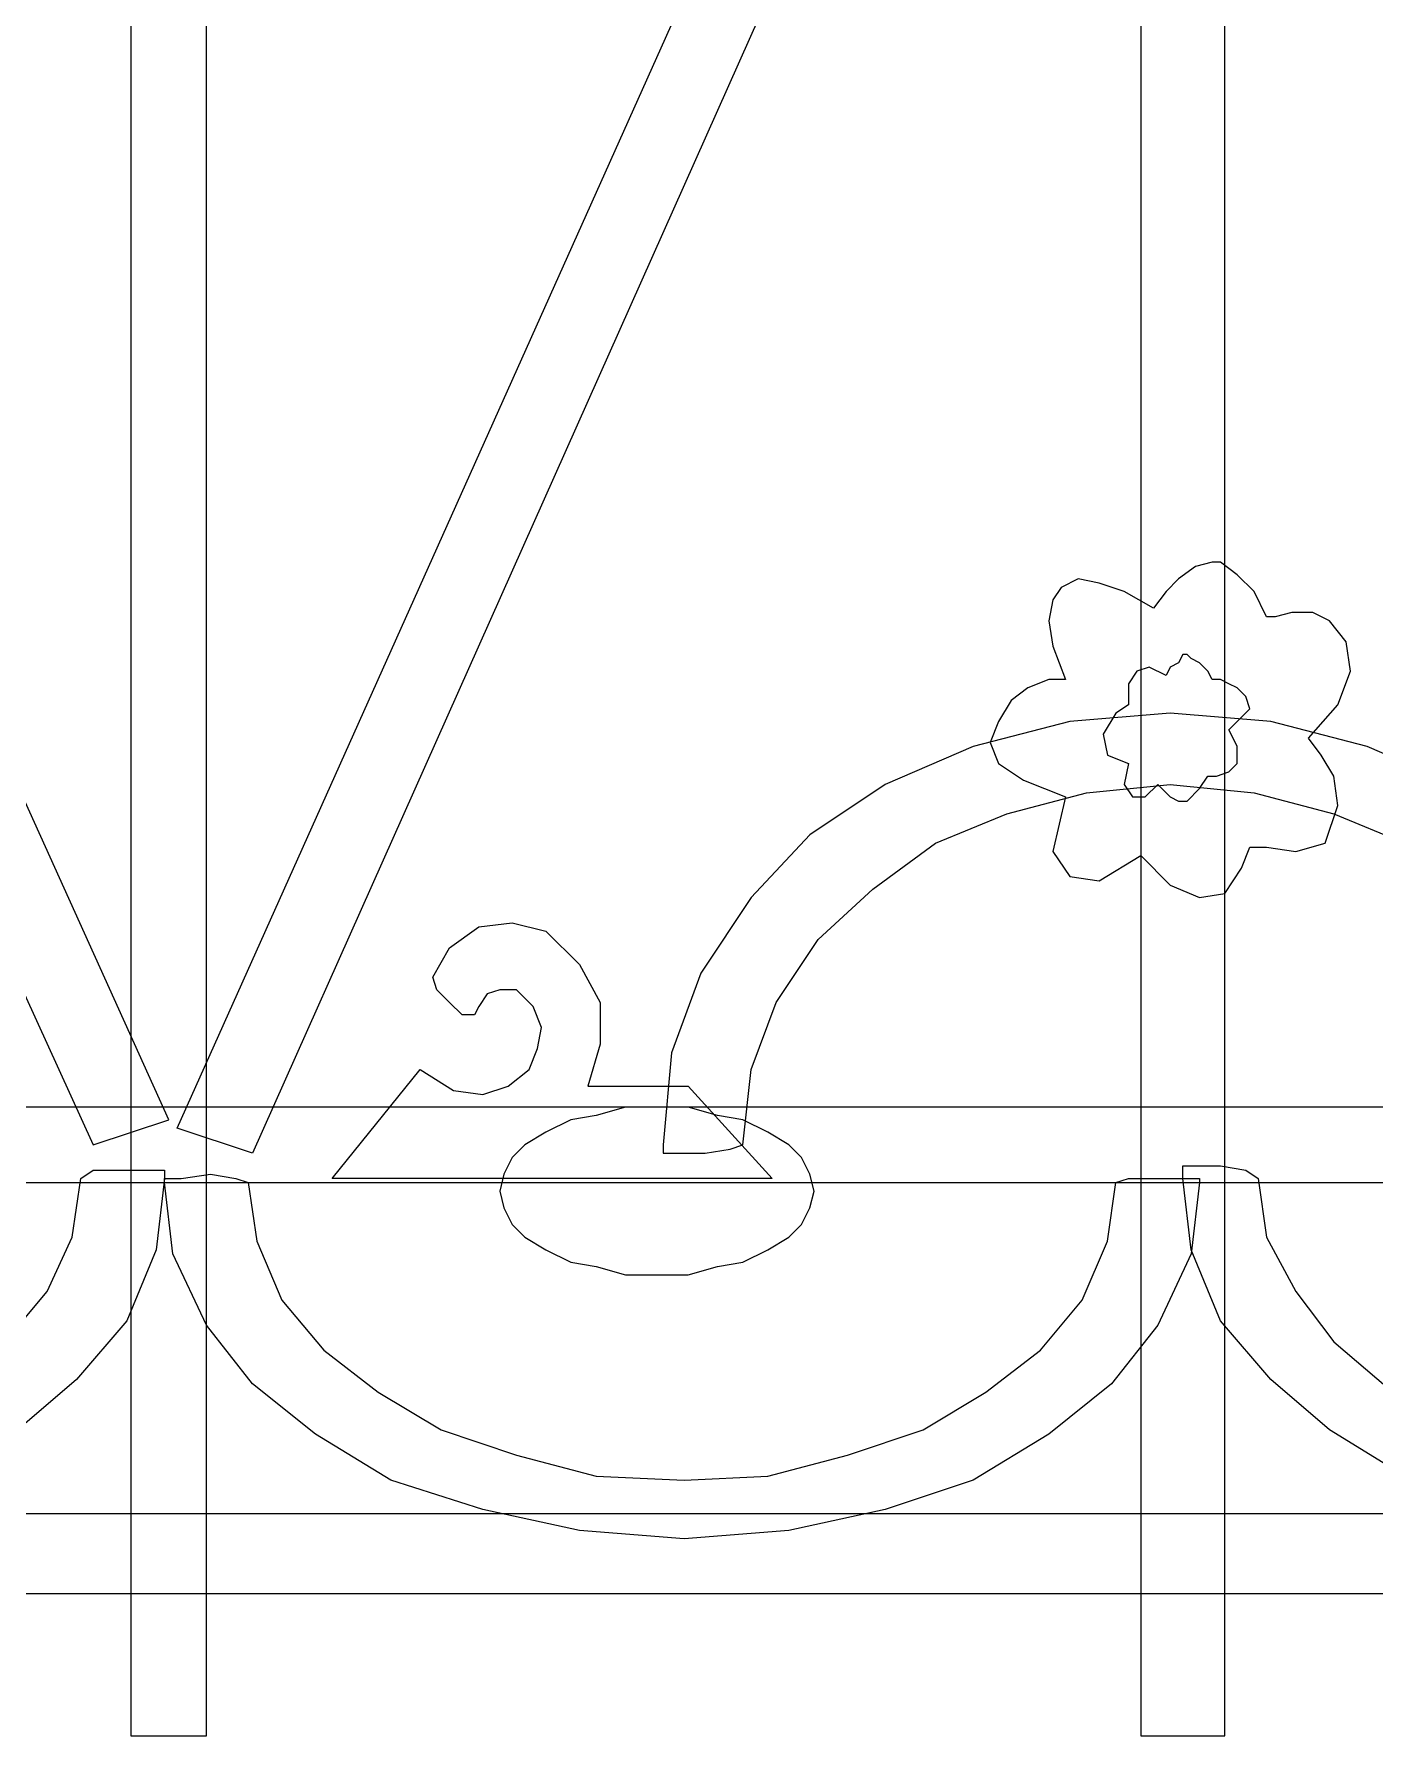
# Model space of a CAD drawing. Header units: centimetres. Extents: x -54 to 52, y -47 to 8.
# Drawn here: x 12.85 to 34.22, y -46.63 to -19.52 of the extents above; entities that cross this region are included whole.
import ezdxf

# ---------------------------------------------------------------- set-up
doc = ezdxf.new("R2010")
doc.units = ezdxf.units.CM
doc.header["$MEASUREMENT"] = 0
doc.layers.add('layer 1', color=7, linetype='Continuous')

msp = doc.modelspace()

# ---------------------------------------------------------------- linework, layer by layer
at = {"layer": 'layer 1', "color": 108}
for points, knots in [([(14.39042, 4.92464), (14.39042, 4.92464), (15.59252, 4.92464), (15.59252, 4.92464), (15.59252, 4.92464), (15.59252, 4.92464), (15.59252, -46.63195), (15.59252, -46.63195), (15.59252, -46.63195), (15.59252, -46.63195), (14.39042, -46.63195), (14.39042, -46.63195), (14.39042, -46.63195), (14.39042, -46.63195), (14.39042, 4.92464), (14.39042, 4.92464)], [0, 0, 0, 0, 0.25, 0.25, 0.25, 0.25, 0.5, 0.5, 0.5, 0.5, 0.75, 0.75, 0.75, 0.75, 1, 1, 1, 1]), ([(30.48516, 4.92464), (30.48516, 4.92464), (31.82082, 4.92464), (31.82082, 4.92464), (31.82082, 4.92464), (31.82082, 4.92464), (31.82082, -46.63195), (31.82082, -46.63195), (31.82082, -46.63195), (31.82082, -46.63195), (30.48516, -46.63195), (30.48516, -46.63195), (30.48516, -46.63195), (30.48516, -46.63195), (30.48516, 4.92464), (30.48516, 4.92464)], [0, 0, 0, 0, 0.25, 0.25, 0.25, 0.25, 0.5, 0.5, 0.5, 0.5, 0.75, 0.75, 0.75, 0.75, 1, 1, 1, 1]), ([(-1.10327, -4.55857), (-1.10327, -4.55857), (0.2324, -4.15787), (0.2324, -4.15787), (0.2324, -4.15787), (0.2324, -4.15787), (14.99147, -36.81482), (14.99147, -36.81482), (14.99147, -36.81482), (14.99147, -36.81482), (13.78937, -37.21552), (13.78937, -37.21552), (13.78937, -37.21552), (13.78937, -37.21552), (-1.10327, -4.55857), (-1.10327, -4.55857)], [0, 0, 0, 0, 0.25, 0.25, 0.25, 0.25, 0.5, 0.5, 0.5, 0.5, 0.75, 0.75, 0.75, 0.75, 1, 1, 1, 1]), ([(30.95264, -4.55857), (30.95264, -4.55857), (29.81733, -4.15787), (29.81733, -4.15787), (29.81733, -4.15787), (29.81733, -4.15787), (15.12504, -36.94839), (15.12504, -36.94839), (15.12504, -36.94839), (15.12504, -36.94839), (16.32713, -37.34909), (16.32713, -37.34909), (16.32713, -37.34909), (16.32713, -37.34909), (30.95264, -4.55857), (30.95264, -4.55857)], [0, 0, 0, 0, 0.25, 0.25, 0.25, 0.25, 0.5, 0.5, 0.5, 0.5, 0.75, 0.75, 0.75, 0.75, 1, 1, 1, 1]), ([(31.35334, -4.55857), (31.35334, -4.55857), (32.55544, -4.15787), (32.55544, -4.15787), (32.55544, -4.15787), (32.55544, -4.15787), (47.3813, -36.81482), (47.3813, -36.81482), (47.3813, -36.81482), (47.3813, -36.81482), (46.11242, -37.21552), (46.11242, -37.21552), (46.11242, -37.21552), (46.11242, -37.21552), (31.35334, -4.55857), (31.35334, -4.55857)], [0, 0, 0, 0, 0.25, 0.25, 0.25, 0.25, 0.5, 0.5, 0.5, 0.5, 0.75, 0.75, 0.75, 0.75, 1, 1, 1, 1]), ([(33.15649, -30.73756), (33.15649, -30.73756), (33.35684, -31.00469), (33.35684, -31.00469), (33.35684, -31.00469), (33.35684, -31.00469), (33.55718, -31.33861), (33.55718, -31.33861), (33.55718, -31.33861), (33.55718, -31.33861), (33.62397, -31.80609), (33.62397, -31.80609), (33.62397, -31.80609), (33.62397, -31.80609), (33.42362, -32.40714), (33.42362, -32.40714), (33.42362, -32.40714), (33.42362, -32.40714), (32.95614, -32.5407), (32.95614, -32.5407), (32.95614, -32.5407), (32.95614, -32.5407), (32.48865, -32.47392), (32.48865, -32.47392), (32.48865, -32.47392), (32.48865, -32.47392), (32.22152, -32.47392), (32.22152, -32.47392), (32.22152, -32.47392), (32.22152, -32.47392), (32.08796, -32.80783), (32.08796, -32.80783), (32.08796, -32.80783), (32.08796, -32.80783), (31.82082, -33.20853), (31.82082, -33.20853), (31.82082, -33.20853), (31.82082, -33.20853), (31.42012, -33.27532), (31.42012, -33.27532), (31.42012, -33.27532), (31.42012, -33.27532), (30.95264, -33.07497), (30.95264, -33.07497), (30.95264, -33.07497), (30.95264, -33.07497), (30.48516, -32.60749), (30.48516, -32.60749), (30.48516, -32.60749), (30.48516, -32.60749), (29.81733, -33.00818), (29.81733, -33.00818), (29.81733, -33.00818), (29.81733, -33.00818), (29.34985, -32.9414), (29.34985, -32.9414), (29.34985, -32.9414), (29.34985, -32.9414), (29.08271, -32.5407), (29.08271, -32.5407), (29.08271, -32.5407), (29.08271, -32.5407), (29.28306, -31.67252), (29.28306, -31.67252), (29.28306, -31.67252), (29.28306, -31.67252), (28.61523, -31.40539), (28.61523, -31.40539), (28.61523, -31.40539), (28.61523, -31.40539), (28.21453, -31.13826), (28.21453, -31.13826), (28.21453, -31.13826), (28.21453, -31.13826), (28.08097, -30.80434), (28.08097, -30.80434), (28.08097, -30.80434), (28.08097, -30.80434), (28.21453, -30.47042), (28.21453, -30.47042), (28.21453, -30.47042), (28.21453, -30.47042), (28.41488, -30.13651), (28.41488, -30.13651), (28.41488, -30.13651), (28.41488, -30.13651), (28.68201, -29.93616), (28.68201, -29.93616), (28.68201, -29.93616), (28.68201, -29.93616), (29.01593, -29.80259), (29.01593, -29.80259), (29.01593, -29.80259), (29.01593, -29.80259), (29.28306, -29.80259), (29.28306, -29.80259), (29.28306, -29.80259), (29.28306, -29.80259), (29.08271, -29.26833), (29.08271, -29.26833), (29.08271, -29.26833), (29.08271, -29.26833), (29.01593, -28.86763), (29.01593, -28.86763), (29.01593, -28.86763), (29.01593, -28.86763), (29.08271, -28.53371), (29.08271, -28.53371), (29.08271, -28.53371), (29.08271, -28.53371), (29.21628, -28.33336), (29.21628, -28.33336), (29.21628, -28.33336), (29.21628, -28.33336), (29.48341, -28.1998), (29.48341, -28.1998), (29.48341, -28.1998), (29.48341, -28.1998), (29.81733, -28.26658), (29.81733, -28.26658), (29.81733, -28.26658), (29.81733, -28.26658), (30.21803, -28.40015), (30.21803, -28.40015), (30.21803, -28.40015), (30.21803, -28.40015), (30.68551, -28.66728), (30.68551, -28.66728), (30.68551, -28.66728), (30.68551, -28.66728), (30.88586, -28.40015), (30.88586, -28.40015), (30.88586, -28.40015), (30.88586, -28.40015), (31.08621, -28.1998), (31.08621, -28.1998), (31.08621, -28.1998), (31.08621, -28.1998), (31.35334, -27.99945), (31.35334, -27.99945), (31.35334, -27.99945), (31.35334, -27.99945), (31.62047, -27.93267), (31.62047, -27.93267), (31.62047, -27.93267), (31.62047, -27.93267), (31.75404, -27.93267), (31.75404, -27.93267), (31.75404, -27.93267), (31.75404, -27.93267), (32.02117, -28.13301), (32.02117, -28.13301), (32.02117, -28.13301), (32.02117, -28.13301), (32.2883, -28.40015), (32.2883, -28.40015), (32.2883, -28.40015), (32.2883, -28.40015), (32.48865, -28.80085), (32.48865, -28.80085), (32.48865, -28.80085), (32.48865, -28.80085), (32.62222, -28.80085), (32.62222, -28.80085), (32.62222, -28.80085), (32.62222, -28.80085), (32.88935, -28.73406), (32.88935, -28.73406), (32.88935, -28.73406), (32.88935, -28.73406), (33.22327, -28.73406), (33.22327, -28.73406), (33.22327, -28.73406), (33.22327, -28.73406), (33.4904, -28.86763), (33.4904, -28.86763), (33.4904, -28.86763), (33.4904, -28.86763), (33.75753, -29.20155), (33.75753, -29.20155), (33.75753, -29.20155), (33.75753, -29.20155), (33.82432, -29.66903), (33.82432, -29.66903), (33.82432, -29.66903), (33.82432, -29.66903), (33.62397, -30.20329), (33.62397, -30.20329), (33.62397, -30.20329), (33.62397, -30.20329), (33.15649, -30.73756), (33.15649, -30.73756)], [0, 0, 0, 0, 0.02083333, 0.02083333, 0.02083333, 0.02083333, 0.04166667, 0.04166667, 0.04166667, 0.04166667, 0.0625, 0.0625, 0.0625, 0.0625, 0.08333333, 0.08333333, 0.08333333, 0.08333333, 0.10416667, 0.10416667, 0.10416667, 0.10416667, 0.125, 0.125, 0.125, 0.125, 0.14583333, 0.14583333, 0.14583333, 0.14583333, 0.16666667, 0.16666667, 0.16666667, 0.16666667, 0.1875, 0.1875, 0.1875, 0.1875, 0.20833333, 0.20833333, 0.20833333, 0.20833333, 0.22916667, 0.22916667, 0.22916667, 0.22916667, 0.25, 0.25, 0.25, 0.25, 0.27083333, 0.27083333, 0.27083333, 0.27083333, 0.29166667, 0.29166667, 0.29166667, 0.29166667, 0.3125, 0.3125, 0.3125, 0.3125, 0.33333333, 0.33333333, 0.33333333, 0.33333333, 0.35416667, 0.35416667, 0.35416667, 0.35416667, 0.375, 0.375, 0.375, 0.375, 0.39583333, 0.39583333, 0.39583333, 0.39583333, 0.41666667, 0.41666667, 0.41666667, 0.41666667, 0.4375, 0.4375, 0.4375, 0.4375, 0.45833333, 0.45833333, 0.45833333, 0.45833333, 0.47916667, 0.47916667, 0.47916667, 0.47916667, 0.5, 0.5, 0.5, 0.5, 0.52083333, 0.52083333, 0.52083333, 0.52083333, 0.54166667, 0.54166667, 0.54166667, 0.54166667, 0.5625, 0.5625, 0.5625, 0.5625, 0.58333333, 0.58333333, 0.58333333, 0.58333333, 0.60416667, 0.60416667, 0.60416667, 0.60416667, 0.625, 0.625, 0.625, 0.625, 0.64583333, 0.64583333, 0.64583333, 0.64583333, 0.66666667, 0.66666667, 0.66666667, 0.66666667, 0.6875, 0.6875, 0.6875, 0.6875, 0.70833333, 0.70833333, 0.70833333, 0.70833333, 0.72916667, 0.72916667, 0.72916667, 0.72916667, 0.75, 0.75, 0.75, 0.75, 0.77083333, 0.77083333, 0.77083333, 0.77083333, 0.79166667, 0.79166667, 0.79166667, 0.79166667, 0.8125, 0.8125, 0.8125, 0.8125, 0.83333333, 0.83333333, 0.83333333, 0.83333333, 0.85416667, 0.85416667, 0.85416667, 0.85416667, 0.875, 0.875, 0.875, 0.875, 0.89583333, 0.89583333, 0.89583333, 0.89583333, 0.91666667, 0.91666667, 0.91666667, 0.91666667, 0.9375, 0.9375, 0.9375, 0.9375, 0.95833333, 0.95833333, 0.95833333, 0.95833333, 0.97916667, 0.97916667, 0.97916667, 0.97916667, 1, 1, 1, 1]), ([(30.95264, -30.33686), (30.95264, -30.33686), (32.55544, -30.47042), (32.55544, -30.47042), (32.55544, -30.47042), (32.55544, -30.47042), (34.09145, -30.87112), (34.09145, -30.87112), (34.09145, -30.87112), (34.09145, -30.87112), (35.4939, -31.47217), (35.4939, -31.47217), (35.4939, -31.47217), (35.4939, -31.47217), (36.69599, -32.27357), (36.69599, -32.27357), (36.69599, -32.27357), (36.69599, -32.27357), (37.63096, -33.27532), (37.63096, -33.27532), (37.63096, -33.27532), (37.63096, -33.27532), (38.43235, -34.47741), (38.43235, -34.47741), (38.43235, -34.47741), (38.43235, -34.47741), (38.89984, -35.74629), (38.89984, -35.74629), (38.89984, -35.74629), (38.89984, -35.74629), (39.0334, -37.21552), (39.0334, -37.21552), (39.0334, -37.21552), (39.0334, -37.21552), (39.0334, -37.21552), (39.0334, -37.21552), (39.0334, -37.21552), (39.0334, -37.21552), (39.0334, -37.21552), (39.0334, -37.21552), (39.0334, -37.21552), (39.0334, -37.21552), (39.0334, -37.21552), (39.0334, -37.21552), (39.0334, -37.21552), (39.0334, -37.21552), (39.0334, -37.21552), (39.0334, -37.21552), (39.0334, -37.21552), (39.0334, -37.21552), (38.76627, -37.21552), (38.76627, -37.21552), (38.76627, -37.21552), (38.76627, -37.21552), (38.36557, -37.28231), (38.36557, -37.28231), (38.36557, -37.28231), (38.36557, -37.28231), (37.96487, -37.28231), (37.96487, -37.28231), (37.96487, -37.28231), (37.96487, -37.28231), (37.76452, -37.21552), (37.76452, -37.21552), (37.76452, -37.21552), (37.76452, -37.21552), (37.63096, -36.01343), (37.63096, -36.01343), (37.63096, -36.01343), (37.63096, -36.01343), (37.23026, -34.9449), (37.23026, -34.9449), (37.23026, -34.9449), (37.23026, -34.9449), (36.56243, -33.94315), (36.56243, -33.94315), (36.56243, -33.94315), (36.56243, -33.94315), (35.69425, -33.14175), (35.69425, -33.14175), (35.69425, -33.14175), (35.69425, -33.14175), (34.6925, -32.40714), (34.6925, -32.40714), (34.6925, -32.40714), (34.6925, -32.40714), (33.55718, -31.93965), (33.55718, -31.93965), (33.55718, -31.93965), (33.55718, -31.93965), (32.2883, -31.60574), (32.2883, -31.60574), (32.2883, -31.60574), (32.2883, -31.60574), (30.95264, -31.47217), (30.95264, -31.47217), (30.95264, -31.47217), (30.95264, -31.47217), (29.61698, -31.60574), (29.61698, -31.60574), (29.61698, -31.60574), (29.61698, -31.60574), (28.3481, -31.93965), (28.3481, -31.93965), (28.3481, -31.93965), (28.3481, -31.93965), (27.21279, -32.40714), (27.21279, -32.40714), (27.21279, -32.40714), (27.21279, -32.40714), (26.21104, -33.14175), (26.21104, -33.14175), (26.21104, -33.14175), (26.21104, -33.14175), (25.34286, -33.94315), (25.34286, -33.94315), (25.34286, -33.94315), (25.34286, -33.94315), (24.67503, -34.9449), (24.67503, -34.9449), (24.67503, -34.9449), (24.67503, -34.9449), (24.27433, -36.01343), (24.27433, -36.01343), (24.27433, -36.01343), (24.27433, -36.01343), (24.14076, -37.21552), (24.14076, -37.21552), (24.14076, -37.21552), (24.14076, -37.21552), (23.94041, -37.28231), (23.94041, -37.28231), (23.94041, -37.28231), (23.94041, -37.28231), (23.53971, -37.34909), (23.53971, -37.34909), (23.53971, -37.34909), (23.53971, -37.34909), (23.13901, -37.34909), (23.13901, -37.34909), (23.13901, -37.34909), (23.13901, -37.34909), (22.87188, -37.34909), (22.87188, -37.34909), (22.87188, -37.34909), (22.87188, -37.34909), (22.87188, -37.28231), (22.87188, -37.28231), (22.87188, -37.28231), (22.87188, -37.28231), (22.87188, -37.21552), (22.87188, -37.21552), (22.87188, -37.21552), (22.87188, -37.21552), (22.87188, -37.21552), (22.87188, -37.21552), (22.87188, -37.21552), (22.87188, -37.21552), (22.87188, -37.21552), (22.87188, -37.21552), (22.87188, -37.21552), (22.87188, -37.21552), (23.00545, -35.74629), (23.00545, -35.74629), (23.00545, -35.74629), (23.00545, -35.74629), (23.47293, -34.47741), (23.47293, -34.47741), (23.47293, -34.47741), (23.47293, -34.47741), (24.27433, -33.27532), (24.27433, -33.27532), (24.27433, -33.27532), (24.27433, -33.27532), (25.20929, -32.27357), (25.20929, -32.27357), (25.20929, -32.27357), (25.20929, -32.27357), (26.41139, -31.47217), (26.41139, -31.47217), (26.41139, -31.47217), (26.41139, -31.47217), (27.81383, -30.87112), (27.81383, -30.87112), (27.81383, -30.87112), (27.81383, -30.87112), (29.34985, -30.47042), (29.34985, -30.47042), (29.34985, -30.47042), (29.34985, -30.47042), (30.95264, -30.33686), (30.95264, -30.33686)], [0, 0, 0, 0, 0.02083333, 0.02083333, 0.02083333, 0.02083333, 0.04166667, 0.04166667, 0.04166667, 0.04166667, 0.0625, 0.0625, 0.0625, 0.0625, 0.08333333, 0.08333333, 0.08333333, 0.08333333, 0.10416667, 0.10416667, 0.10416667, 0.10416667, 0.125, 0.125, 0.125, 0.125, 0.14583333, 0.14583333, 0.14583333, 0.14583333, 0.16666667, 0.16666667, 0.16666667, 0.16666667, 0.1875, 0.1875, 0.1875, 0.1875, 0.20833333, 0.20833333, 0.20833333, 0.20833333, 0.22916667, 0.22916667, 0.22916667, 0.22916667, 0.25, 0.25, 0.25, 0.25, 0.27083333, 0.27083333, 0.27083333, 0.27083333, 0.29166667, 0.29166667, 0.29166667, 0.29166667, 0.3125, 0.3125, 0.3125, 0.3125, 0.33333333, 0.33333333, 0.33333333, 0.33333333, 0.35416667, 0.35416667, 0.35416667, 0.35416667, 0.375, 0.375, 0.375, 0.375, 0.39583333, 0.39583333, 0.39583333, 0.39583333, 0.41666667, 0.41666667, 0.41666667, 0.41666667, 0.4375, 0.4375, 0.4375, 0.4375, 0.45833333, 0.45833333, 0.45833333, 0.45833333, 0.47916667, 0.47916667, 0.47916667, 0.47916667, 0.5, 0.5, 0.5, 0.5, 0.52083333, 0.52083333, 0.52083333, 0.52083333, 0.54166667, 0.54166667, 0.54166667, 0.54166667, 0.5625, 0.5625, 0.5625, 0.5625, 0.58333333, 0.58333333, 0.58333333, 0.58333333, 0.60416667, 0.60416667, 0.60416667, 0.60416667, 0.625, 0.625, 0.625, 0.625, 0.64583333, 0.64583333, 0.64583333, 0.64583333, 0.66666667, 0.66666667, 0.66666667, 0.66666667, 0.6875, 0.6875, 0.6875, 0.6875, 0.70833333, 0.70833333, 0.70833333, 0.70833333, 0.72916667, 0.72916667, 0.72916667, 0.72916667, 0.75, 0.75, 0.75, 0.75, 0.77083333, 0.77083333, 0.77083333, 0.77083333, 0.79166667, 0.79166667, 0.79166667, 0.79166667, 0.8125, 0.8125, 0.8125, 0.8125, 0.83333333, 0.83333333, 0.83333333, 0.83333333, 0.85416667, 0.85416667, 0.85416667, 0.85416667, 0.875, 0.875, 0.875, 0.875, 0.89583333, 0.89583333, 0.89583333, 0.89583333, 0.91666667, 0.91666667, 0.91666667, 0.91666667, 0.9375, 0.9375, 0.9375, 0.9375, 0.95833333, 0.95833333, 0.95833333, 0.95833333, 0.97916667, 0.97916667, 0.97916667, 0.97916667, 1, 1, 1, 1]), ([(24.60824, -37.74979), (24.60824, -37.74979), (23.27258, -36.28056), (23.27258, -36.28056), (23.27258, -36.28056), (23.27258, -36.28056), (21.66978, -36.28056), (21.66978, -36.28056), (21.66978, -36.28056), (21.66978, -36.28056), (21.87013, -35.61273), (21.87013, -35.61273), (21.87013, -35.61273), (21.87013, -35.61273), (21.87013, -34.9449), (21.87013, -34.9449), (21.87013, -34.9449), (21.87013, -34.9449), (21.53622, -34.34385), (21.53622, -34.34385), (21.53622, -34.34385), (21.53622, -34.34385), (21.00195, -33.80958), (21.00195, -33.80958), (21.00195, -33.80958), (21.00195, -33.80958), (20.46769, -33.67602), (20.46769, -33.67602), (20.46769, -33.67602), (20.46769, -33.67602), (19.93342, -33.7428), (19.93342, -33.7428), (19.93342, -33.7428), (19.93342, -33.7428), (19.46594, -34.07671), (19.46594, -34.07671), (19.46594, -34.07671), (19.46594, -34.07671), (19.19881, -34.5442), (19.19881, -34.5442), (19.19881, -34.5442), (19.19881, -34.5442), (19.26559, -34.74455), (19.26559, -34.74455), (19.26559, -34.74455), (19.26559, -34.74455), (19.46594, -34.9449), (19.46594, -34.9449), (19.46594, -34.9449), (19.46594, -34.9449), (19.66629, -35.14524), (19.66629, -35.14524), (19.66629, -35.14524), (19.66629, -35.14524), (19.86664, -35.14524), (19.86664, -35.14524), (19.86664, -35.14524), (19.86664, -35.14524), (19.93342, -35.01168), (19.93342, -35.01168), (19.93342, -35.01168), (19.93342, -35.01168), (20.06699, -34.81133), (20.06699, -34.81133), (20.06699, -34.81133), (20.06699, -34.81133), (20.26734, -34.74455), (20.26734, -34.74455), (20.26734, -34.74455), (20.26734, -34.74455), (20.53447, -34.74455), (20.53447, -34.74455), (20.53447, -34.74455), (20.53447, -34.74455), (20.8016, -35.01168), (20.8016, -35.01168), (20.8016, -35.01168), (20.8016, -35.01168), (20.93517, -35.34559), (20.93517, -35.34559), (20.93517, -35.34559), (20.93517, -35.34559), (20.86839, -35.67951), (20.86839, -35.67951), (20.86839, -35.67951), (20.86839, -35.67951), (20.73482, -36.01343), (20.73482, -36.01343), (20.73482, -36.01343), (20.73482, -36.01343), (20.40091, -36.28056), (20.40091, -36.28056), (20.40091, -36.28056), (20.40091, -36.28056), (20.00021, -36.41412), (20.00021, -36.41412), (20.00021, -36.41412), (20.00021, -36.41412), (19.53272, -36.34734), (19.53272, -36.34734), (19.53272, -36.34734), (19.53272, -36.34734), (18.99846, -36.01343), (18.99846, -36.01343), (18.99846, -36.01343), (18.99846, -36.01343), (17.59601, -37.74979), (17.59601, -37.74979), (17.59601, -37.74979), (17.59601, -37.74979), (24.60824, -37.74979), (24.60824, -37.74979)], [0, 0, 0, 0, 0.03571429, 0.03571429, 0.03571429, 0.03571429, 0.07142857, 0.07142857, 0.07142857, 0.07142857, 0.10714286, 0.10714286, 0.10714286, 0.10714286, 0.14285714, 0.14285714, 0.14285714, 0.14285714, 0.17857143, 0.17857143, 0.17857143, 0.17857143, 0.21428571, 0.21428571, 0.21428571, 0.21428571, 0.25, 0.25, 0.25, 0.25, 0.28571429, 0.28571429, 0.28571429, 0.28571429, 0.32142857, 0.32142857, 0.32142857, 0.32142857, 0.35714286, 0.35714286, 0.35714286, 0.35714286, 0.39285714, 0.39285714, 0.39285714, 0.39285714, 0.42857143, 0.42857143, 0.42857143, 0.42857143, 0.46428571, 0.46428571, 0.46428571, 0.46428571, 0.5, 0.5, 0.5, 0.5, 0.53571429, 0.53571429, 0.53571429, 0.53571429, 0.57142857, 0.57142857, 0.57142857, 0.57142857, 0.60714286, 0.60714286, 0.60714286, 0.60714286, 0.64285714, 0.64285714, 0.64285714, 0.64285714, 0.67857143, 0.67857143, 0.67857143, 0.67857143, 0.71428571, 0.71428571, 0.71428571, 0.71428571, 0.75, 0.75, 0.75, 0.75, 0.78571429, 0.78571429, 0.78571429, 0.78571429, 0.82142857, 0.82142857, 0.82142857, 0.82142857, 0.85714286, 0.85714286, 0.85714286, 0.85714286, 0.89285714, 0.89285714, 0.89285714, 0.89285714, 0.92857143, 0.92857143, 0.92857143, 0.92857143, 0.96428571, 0.96428571, 0.96428571, 0.96428571, 1, 1, 1, 1]), ([(-49.52105, -36.61447), (-49.52105, -36.61447), (47.64843, -36.61447), (47.64843, -36.61447), (47.64843, -36.61447), (47.64843, -36.61447), (47.64843, -37.81657), (47.64843, -37.81657), (47.64843, -37.81657), (47.64843, -37.81657), (-49.52105, -37.81657), (-49.52105, -37.81657), (-49.52105, -37.81657), (-49.52105, -37.81657), (-49.52105, -36.61447), (-49.52105, -36.61447)], [0, 0, 0, 0, 0.25, 0.25, 0.25, 0.25, 0.5, 0.5, 0.5, 0.5, 0.75, 0.75, 0.75, 0.75, 1, 1, 1, 1]), ([(22.73832, -36.61447), (22.73832, -36.61447), (23.27258, -36.61447), (23.27258, -36.61447), (23.27258, -36.61447), (23.27258, -36.61447), (23.74006, -36.74804), (23.74006, -36.74804), (23.74006, -36.74804), (23.74006, -36.74804), (24.14076, -36.81482), (24.14076, -36.81482), (24.14076, -36.81482), (24.14076, -36.81482), (24.54146, -37.01517), (24.54146, -37.01517), (24.54146, -37.01517), (24.54146, -37.01517), (24.87538, -37.21552), (24.87538, -37.21552), (24.87538, -37.21552), (24.87538, -37.21552), (25.07573, -37.41587), (25.07573, -37.41587), (25.07573, -37.41587), (25.07573, -37.41587), (25.20929, -37.683), (25.20929, -37.683), (25.20929, -37.683), (25.20929, -37.683), (25.27607, -37.95014), (25.27607, -37.95014), (25.27607, -37.95014), (25.27607, -37.95014), (25.20929, -38.21727), (25.20929, -38.21727), (25.20929, -38.21727), (25.20929, -38.21727), (25.07573, -38.4844), (25.07573, -38.4844), (25.07573, -38.4844), (25.07573, -38.4844), (24.87538, -38.68475), (24.87538, -38.68475), (24.87538, -38.68475), (24.87538, -38.68475), (24.54146, -38.8851), (24.54146, -38.8851), (24.54146, -38.8851), (24.54146, -38.8851), (24.14076, -39.08545), (24.14076, -39.08545), (24.14076, -39.08545), (24.14076, -39.08545), (23.74006, -39.15223), (23.74006, -39.15223), (23.74006, -39.15223), (23.74006, -39.15223), (23.27258, -39.2858), (23.27258, -39.2858), (23.27258, -39.2858), (23.27258, -39.2858), (22.73832, -39.2858), (22.73832, -39.2858), (22.73832, -39.2858), (22.73832, -39.2858), (22.27083, -39.2858), (22.27083, -39.2858), (22.27083, -39.2858), (22.27083, -39.2858), (21.80335, -39.15223), (21.80335, -39.15223), (21.80335, -39.15223), (21.80335, -39.15223), (21.40265, -39.08545), (21.40265, -39.08545), (21.40265, -39.08545), (21.40265, -39.08545), (21.00195, -38.8851), (21.00195, -38.8851), (21.00195, -38.8851), (21.00195, -38.8851), (20.66804, -38.68475), (20.66804, -38.68475), (20.66804, -38.68475), (20.66804, -38.68475), (20.46769, -38.4844), (20.46769, -38.4844), (20.46769, -38.4844), (20.46769, -38.4844), (20.33412, -38.21727), (20.33412, -38.21727), (20.33412, -38.21727), (20.33412, -38.21727), (20.26734, -37.95014), (20.26734, -37.95014), (20.26734, -37.95014), (20.26734, -37.95014), (20.33412, -37.683), (20.33412, -37.683), (20.33412, -37.683), (20.33412, -37.683), (20.46769, -37.41587), (20.46769, -37.41587), (20.46769, -37.41587), (20.46769, -37.41587), (20.66804, -37.21552), (20.66804, -37.21552), (20.66804, -37.21552), (20.66804, -37.21552), (21.00195, -37.01517), (21.00195, -37.01517), (21.00195, -37.01517), (21.00195, -37.01517), (21.40265, -36.81482), (21.40265, -36.81482), (21.40265, -36.81482), (21.40265, -36.81482), (21.80335, -36.74804), (21.80335, -36.74804), (21.80335, -36.74804), (21.80335, -36.74804), (22.27083, -36.61447), (22.27083, -36.61447), (22.27083, -36.61447), (22.27083, -36.61447), (22.73832, -36.61447), (22.73832, -36.61447)], [0, 0, 0, 0, 0.03125, 0.03125, 0.03125, 0.03125, 0.0625, 0.0625, 0.0625, 0.0625, 0.09375, 0.09375, 0.09375, 0.09375, 0.125, 0.125, 0.125, 0.125, 0.15625, 0.15625, 0.15625, 0.15625, 0.1875, 0.1875, 0.1875, 0.1875, 0.21875, 0.21875, 0.21875, 0.21875, 0.25, 0.25, 0.25, 0.25, 0.28125, 0.28125, 0.28125, 0.28125, 0.3125, 0.3125, 0.3125, 0.3125, 0.34375, 0.34375, 0.34375, 0.34375, 0.375, 0.375, 0.375, 0.375, 0.40625, 0.40625, 0.40625, 0.40625, 0.4375, 0.4375, 0.4375, 0.4375, 0.46875, 0.46875, 0.46875, 0.46875, 0.5, 0.5, 0.5, 0.5, 0.53125, 0.53125, 0.53125, 0.53125, 0.5625, 0.5625, 0.5625, 0.5625, 0.59375, 0.59375, 0.59375, 0.59375, 0.625, 0.625, 0.625, 0.625, 0.65625, 0.65625, 0.65625, 0.65625, 0.6875, 0.6875, 0.6875, 0.6875, 0.71875, 0.71875, 0.71875, 0.71875, 0.75, 0.75, 0.75, 0.75, 0.78125, 0.78125, 0.78125, 0.78125, 0.8125, 0.8125, 0.8125, 0.8125, 0.84375, 0.84375, 0.84375, 0.84375, 0.875, 0.875, 0.875, 0.875, 0.90625, 0.90625, 0.90625, 0.90625, 0.9375, 0.9375, 0.9375, 0.9375, 0.96875, 0.96875, 0.96875, 0.96875, 1, 1, 1, 1]), ([(6.77714, -43.42635), (6.77714, -43.42635), (8.44672, -43.29279), (8.44672, -43.29279), (8.44672, -43.29279), (8.44672, -43.29279), (9.98273, -42.95887), (9.98273, -42.95887), (9.98273, -42.95887), (9.98273, -42.95887), (11.3184, -42.49139), (11.3184, -42.49139), (11.3184, -42.49139), (11.3184, -42.49139), (12.58728, -41.75678), (12.58728, -41.75678), (12.58728, -41.75678), (12.58728, -41.75678), (13.52224, -40.95538), (13.52224, -40.95538), (13.52224, -40.95538), (13.52224, -40.95538), (14.32364, -40.02041), (14.32364, -40.02041), (14.32364, -40.02041), (14.32364, -40.02041), (14.79112, -38.8851), (14.79112, -38.8851), (14.79112, -38.8851), (14.79112, -38.8851), (14.92469, -37.74979), (14.92469, -37.74979), (14.92469, -37.74979), (14.92469, -37.74979), (14.92469, -37.74979), (14.92469, -37.74979), (14.92469, -37.74979), (14.92469, -37.74979), (14.92469, -37.683), (14.92469, -37.683), (14.92469, -37.683), (14.92469, -37.683), (14.92469, -37.61622), (14.92469, -37.61622), (14.92469, -37.61622), (14.92469, -37.61622), (14.92469, -37.61622), (14.92469, -37.61622), (14.92469, -37.61622), (14.92469, -37.61622), (14.65755, -37.61622), (14.65755, -37.61622), (14.65755, -37.61622), (14.65755, -37.61622), (14.25686, -37.61622), (14.25686, -37.61622), (14.25686, -37.61622), (14.25686, -37.61622), (13.78937, -37.61622), (13.78937, -37.61622), (13.78937, -37.61622), (13.78937, -37.61622), (13.58902, -37.74979), (13.58902, -37.74979), (13.58902, -37.74979), (13.58902, -37.74979), (13.45546, -38.68475), (13.45546, -38.68475), (13.45546, -38.68475), (13.45546, -38.68475), (13.05476, -39.55293), (13.05476, -39.55293), (13.05476, -39.55293), (13.05476, -39.55293), (12.38693, -40.35433), (12.38693, -40.35433), (12.38693, -40.35433), (12.38693, -40.35433), (11.51875, -41.08894), (11.51875, -41.08894), (11.51875, -41.08894), (11.51875, -41.08894), (10.517, -41.68999), (10.517, -41.68999), (10.517, -41.68999), (10.517, -41.68999), (9.38169, -42.09069), (9.38169, -42.09069), (9.38169, -42.09069), (9.38169, -42.09069), (8.11281, -42.42461), (8.11281, -42.42461), (8.11281, -42.42461), (8.11281, -42.42461), (6.77714, -42.49139), (6.77714, -42.49139), (6.77714, -42.49139), (6.77714, -42.49139), (5.44148, -42.42461), (5.44148, -42.42461), (5.44148, -42.42461), (5.44148, -42.42461), (4.1726, -42.09069), (4.1726, -42.09069), (4.1726, -42.09069), (4.1726, -42.09069), (3.03729, -41.68999), (3.03729, -41.68999), (3.03729, -41.68999), (3.03729, -41.68999), (2.03554, -41.08894), (2.03554, -41.08894), (2.03554, -41.08894), (2.03554, -41.08894), (1.23414, -40.35433), (1.23414, -40.35433), (1.23414, -40.35433), (1.23414, -40.35433), (0.56631, -39.55293), (0.56631, -39.55293), (0.56631, -39.55293), (0.56631, -39.55293), (0.16561, -38.68475), (0.16561, -38.68475), (0.16561, -38.68475), (0.16561, -38.68475), (0.03205, -37.74979), (0.03205, -37.74979), (0.03205, -37.74979), (0.03205, -37.74979), (-0.1683, -37.61622), (-0.1683, -37.61622), (-0.1683, -37.61622), (-0.1683, -37.61622), (-0.569, -37.54944), (-0.569, -37.54944), (-0.569, -37.54944), (-0.569, -37.54944), (-1.03648, -37.54944), (-1.03648, -37.54944), (-1.03648, -37.54944), (-1.03648, -37.54944), (-1.30362, -37.54944), (-1.30362, -37.54944), (-1.30362, -37.54944), (-1.30362, -37.54944), (-1.30362, -37.61622), (-1.30362, -37.61622), (-1.30362, -37.61622), (-1.30362, -37.61622), (-1.30362, -37.683), (-1.30362, -37.683), (-1.30362, -37.683), (-1.30362, -37.683), (-1.30362, -37.74979), (-1.30362, -37.74979), (-1.30362, -37.74979), (-1.30362, -37.74979), (-1.30362, -37.74979), (-1.30362, -37.74979), (-1.30362, -37.74979), (-1.30362, -37.74979), (-1.17005, -38.8851), (-1.17005, -38.8851), (-1.17005, -38.8851), (-1.17005, -38.8851), (-0.70257, -40.02041), (-0.70257, -40.02041), (-0.70257, -40.02041), (-0.70257, -40.02041), (0.09883, -40.95538), (0.09883, -40.95538), (0.09883, -40.95538), (0.09883, -40.95538), (1.03379, -41.75678), (1.03379, -41.75678), (1.03379, -41.75678), (1.03379, -41.75678), (2.23589, -42.49139), (2.23589, -42.49139), (2.23589, -42.49139), (2.23589, -42.49139), (3.63834, -42.95887), (3.63834, -42.95887), (3.63834, -42.95887), (3.63834, -42.95887), (5.17435, -43.29279), (5.17435, -43.29279), (5.17435, -43.29279), (5.17435, -43.29279), (6.77714, -43.42635), (6.77714, -43.42635)], [0, 0, 0, 0, 0.02083333, 0.02083333, 0.02083333, 0.02083333, 0.04166667, 0.04166667, 0.04166667, 0.04166667, 0.0625, 0.0625, 0.0625, 0.0625, 0.08333333, 0.08333333, 0.08333333, 0.08333333, 0.10416667, 0.10416667, 0.10416667, 0.10416667, 0.125, 0.125, 0.125, 0.125, 0.14583333, 0.14583333, 0.14583333, 0.14583333, 0.16666667, 0.16666667, 0.16666667, 0.16666667, 0.1875, 0.1875, 0.1875, 0.1875, 0.20833333, 0.20833333, 0.20833333, 0.20833333, 0.22916667, 0.22916667, 0.22916667, 0.22916667, 0.25, 0.25, 0.25, 0.25, 0.27083333, 0.27083333, 0.27083333, 0.27083333, 0.29166667, 0.29166667, 0.29166667, 0.29166667, 0.3125, 0.3125, 0.3125, 0.3125, 0.33333333, 0.33333333, 0.33333333, 0.33333333, 0.35416667, 0.35416667, 0.35416667, 0.35416667, 0.375, 0.375, 0.375, 0.375, 0.39583333, 0.39583333, 0.39583333, 0.39583333, 0.41666667, 0.41666667, 0.41666667, 0.41666667, 0.4375, 0.4375, 0.4375, 0.4375, 0.45833333, 0.45833333, 0.45833333, 0.45833333, 0.47916667, 0.47916667, 0.47916667, 0.47916667, 0.5, 0.5, 0.5, 0.5, 0.52083333, 0.52083333, 0.52083333, 0.52083333, 0.54166667, 0.54166667, 0.54166667, 0.54166667, 0.5625, 0.5625, 0.5625, 0.5625, 0.58333333, 0.58333333, 0.58333333, 0.58333333, 0.60416667, 0.60416667, 0.60416667, 0.60416667, 0.625, 0.625, 0.625, 0.625, 0.64583333, 0.64583333, 0.64583333, 0.64583333, 0.66666667, 0.66666667, 0.66666667, 0.66666667, 0.6875, 0.6875, 0.6875, 0.6875, 0.70833333, 0.70833333, 0.70833333, 0.70833333, 0.72916667, 0.72916667, 0.72916667, 0.72916667, 0.75, 0.75, 0.75, 0.75, 0.77083333, 0.77083333, 0.77083333, 0.77083333, 0.79166667, 0.79166667, 0.79166667, 0.79166667, 0.8125, 0.8125, 0.8125, 0.8125, 0.83333333, 0.83333333, 0.83333333, 0.83333333, 0.85416667, 0.85416667, 0.85416667, 0.85416667, 0.875, 0.875, 0.875, 0.875, 0.89583333, 0.89583333, 0.89583333, 0.89583333, 0.91666667, 0.91666667, 0.91666667, 0.91666667, 0.9375, 0.9375, 0.9375, 0.9375, 0.95833333, 0.95833333, 0.95833333, 0.95833333, 0.97916667, 0.97916667, 0.97916667, 0.97916667, 1, 1, 1, 1]), ([(23.2058, -43.49314), (23.2058, -43.49314), (24.87538, -43.35957), (24.87538, -43.35957), (24.87538, -43.35957), (24.87538, -43.35957), (26.41139, -43.02566), (26.41139, -43.02566), (26.41139, -43.02566), (26.41139, -43.02566), (27.81383, -42.55817), (27.81383, -42.55817), (27.81383, -42.55817), (27.81383, -42.55817), (29.01593, -41.82356), (29.01593, -41.82356), (29.01593, -41.82356), (29.01593, -41.82356), (30.01768, -41.02216), (30.01768, -41.02216), (30.01768, -41.02216), (30.01768, -41.02216), (30.75229, -40.0872), (30.75229, -40.0872), (30.75229, -40.0872), (30.75229, -40.0872), (31.28656, -38.95188), (31.28656, -38.95188), (31.28656, -38.95188), (31.28656, -38.95188), (31.42012, -37.81657), (31.42012, -37.81657), (31.42012, -37.81657), (31.42012, -37.81657), (31.42012, -37.81657), (31.42012, -37.81657), (31.42012, -37.81657), (31.42012, -37.81657), (31.42012, -37.74979), (31.42012, -37.74979), (31.42012, -37.74979), (31.42012, -37.74979), (31.42012, -37.74979), (31.42012, -37.74979), (31.42012, -37.74979), (31.42012, -37.74979), (31.42012, -37.74979), (31.42012, -37.74979), (31.42012, -37.74979), (31.42012, -37.74979), (31.15299, -37.74979), (31.15299, -37.74979), (31.15299, -37.74979), (31.15299, -37.74979), (30.68551, -37.74979), (30.68551, -37.74979), (30.68551, -37.74979), (30.68551, -37.74979), (30.28481, -37.74979), (30.28481, -37.74979), (30.28481, -37.74979), (30.28481, -37.74979), (30.08446, -37.81657), (30.08446, -37.81657), (30.08446, -37.81657), (30.08446, -37.81657), (29.95089, -38.75153), (29.95089, -38.75153), (29.95089, -38.75153), (29.95089, -38.75153), (29.5502, -39.6865), (29.5502, -39.6865), (29.5502, -39.6865), (29.5502, -39.6865), (28.88236, -40.4879), (28.88236, -40.4879), (28.88236, -40.4879), (28.88236, -40.4879), (28.01418, -41.15573), (28.01418, -41.15573), (28.01418, -41.15573), (28.01418, -41.15573), (27.01244, -41.75678), (27.01244, -41.75678), (27.01244, -41.75678), (27.01244, -41.75678), (25.81034, -42.15747), (25.81034, -42.15747), (25.81034, -42.15747), (25.81034, -42.15747), (24.54146, -42.49139), (24.54146, -42.49139), (24.54146, -42.49139), (24.54146, -42.49139), (23.2058, -42.55817), (23.2058, -42.55817), (23.2058, -42.55817), (23.2058, -42.55817), (21.80335, -42.49139), (21.80335, -42.49139), (21.80335, -42.49139), (21.80335, -42.49139), (20.53447, -42.15747), (20.53447, -42.15747), (20.53447, -42.15747), (20.53447, -42.15747), (19.33237, -41.75678), (19.33237, -41.75678), (19.33237, -41.75678), (19.33237, -41.75678), (18.33063, -41.15573), (18.33063, -41.15573), (18.33063, -41.15573), (18.33063, -41.15573), (17.46245, -40.4879), (17.46245, -40.4879), (17.46245, -40.4879), (17.46245, -40.4879), (16.79462, -39.6865), (16.79462, -39.6865), (16.79462, -39.6865), (16.79462, -39.6865), (16.39392, -38.75153), (16.39392, -38.75153), (16.39392, -38.75153), (16.39392, -38.75153), (16.26035, -37.81657), (16.26035, -37.81657), (16.26035, -37.81657), (16.26035, -37.81657), (16.06, -37.74979), (16.06, -37.74979), (16.06, -37.74979), (16.06, -37.74979), (15.6593, -37.683), (15.6593, -37.683), (15.6593, -37.683), (15.6593, -37.683), (15.19182, -37.74979), (15.19182, -37.74979), (15.19182, -37.74979), (15.19182, -37.74979), (14.92469, -37.74979), (14.92469, -37.74979), (14.92469, -37.74979), (14.92469, -37.74979), (14.92469, -37.74979), (14.92469, -37.74979), (14.92469, -37.74979), (14.92469, -37.74979), (14.92469, -37.74979), (14.92469, -37.74979), (14.92469, -37.74979), (14.92469, -37.74979), (14.92469, -37.74979), (14.92469, -37.74979), (14.92469, -37.74979), (14.92469, -37.74979), (14.92469, -37.81657), (14.92469, -37.81657), (14.92469, -37.81657), (14.92469, -37.81657), (15.05825, -38.95188), (15.05825, -38.95188), (15.05825, -38.95188), (15.05825, -38.95188), (15.59252, -40.0872), (15.59252, -40.0872), (15.59252, -40.0872), (15.59252, -40.0872), (16.32713, -41.02216), (16.32713, -41.02216), (16.32713, -41.02216), (16.32713, -41.02216), (17.32888, -41.82356), (17.32888, -41.82356), (17.32888, -41.82356), (17.32888, -41.82356), (18.53098, -42.55817), (18.53098, -42.55817), (18.53098, -42.55817), (18.53098, -42.55817), (20.00021, -43.02566), (20.00021, -43.02566), (20.00021, -43.02566), (20.00021, -43.02566), (21.53622, -43.35957), (21.53622, -43.35957), (21.53622, -43.35957), (21.53622, -43.35957), (23.2058, -43.49314), (23.2058, -43.49314)], [0, 0, 0, 0, 0.02083333, 0.02083333, 0.02083333, 0.02083333, 0.04166667, 0.04166667, 0.04166667, 0.04166667, 0.0625, 0.0625, 0.0625, 0.0625, 0.08333333, 0.08333333, 0.08333333, 0.08333333, 0.10416667, 0.10416667, 0.10416667, 0.10416667, 0.125, 0.125, 0.125, 0.125, 0.14583333, 0.14583333, 0.14583333, 0.14583333, 0.16666667, 0.16666667, 0.16666667, 0.16666667, 0.1875, 0.1875, 0.1875, 0.1875, 0.20833333, 0.20833333, 0.20833333, 0.20833333, 0.22916667, 0.22916667, 0.22916667, 0.22916667, 0.25, 0.25, 0.25, 0.25, 0.27083333, 0.27083333, 0.27083333, 0.27083333, 0.29166667, 0.29166667, 0.29166667, 0.29166667, 0.3125, 0.3125, 0.3125, 0.3125, 0.33333333, 0.33333333, 0.33333333, 0.33333333, 0.35416667, 0.35416667, 0.35416667, 0.35416667, 0.375, 0.375, 0.375, 0.375, 0.39583333, 0.39583333, 0.39583333, 0.39583333, 0.41666667, 0.41666667, 0.41666667, 0.41666667, 0.4375, 0.4375, 0.4375, 0.4375, 0.45833333, 0.45833333, 0.45833333, 0.45833333, 0.47916667, 0.47916667, 0.47916667, 0.47916667, 0.5, 0.5, 0.5, 0.5, 0.52083333, 0.52083333, 0.52083333, 0.52083333, 0.54166667, 0.54166667, 0.54166667, 0.54166667, 0.5625, 0.5625, 0.5625, 0.5625, 0.58333333, 0.58333333, 0.58333333, 0.58333333, 0.60416667, 0.60416667, 0.60416667, 0.60416667, 0.625, 0.625, 0.625, 0.625, 0.64583333, 0.64583333, 0.64583333, 0.64583333, 0.66666667, 0.66666667, 0.66666667, 0.66666667, 0.6875, 0.6875, 0.6875, 0.6875, 0.70833333, 0.70833333, 0.70833333, 0.70833333, 0.72916667, 0.72916667, 0.72916667, 0.72916667, 0.75, 0.75, 0.75, 0.75, 0.77083333, 0.77083333, 0.77083333, 0.77083333, 0.79166667, 0.79166667, 0.79166667, 0.79166667, 0.8125, 0.8125, 0.8125, 0.8125, 0.83333333, 0.83333333, 0.83333333, 0.83333333, 0.85416667, 0.85416667, 0.85416667, 0.85416667, 0.875, 0.875, 0.875, 0.875, 0.89583333, 0.89583333, 0.89583333, 0.89583333, 0.91666667, 0.91666667, 0.91666667, 0.91666667, 0.9375, 0.9375, 0.9375, 0.9375, 0.95833333, 0.95833333, 0.95833333, 0.95833333, 0.97916667, 0.97916667, 0.97916667, 0.97916667, 1, 1, 1, 1]), ([(39.23375, -43.42635), (39.23375, -43.42635), (40.83655, -43.29279), (40.83655, -43.29279), (40.83655, -43.29279), (40.83655, -43.29279), (42.37256, -42.95887), (42.37256, -42.95887), (42.37256, -42.95887), (42.37256, -42.95887), (43.70822, -42.49139), (43.70822, -42.49139), (43.70822, -42.49139), (43.70822, -42.49139), (44.91032, -41.75678), (44.91032, -41.75678), (44.91032, -41.75678), (44.91032, -41.75678), (45.84528, -40.95538), (45.84528, -40.95538), (45.84528, -40.95538), (45.84528, -40.95538), (46.64668, -40.02041), (46.64668, -40.02041), (46.64668, -40.02041), (46.64668, -40.02041), (47.11416, -38.8851), (47.11416, -38.8851), (47.11416, -38.8851), (47.11416, -38.8851), (47.24773, -37.74979), (47.24773, -37.74979), (47.24773, -37.74979), (47.24773, -37.74979), (47.24773, -37.74979), (47.24773, -37.74979), (47.24773, -37.74979), (47.24773, -37.74979), (47.24773, -37.683), (47.24773, -37.683), (47.24773, -37.683), (47.24773, -37.683), (47.24773, -37.61622), (47.24773, -37.61622), (47.24773, -37.61622), (47.24773, -37.61622), (47.24773, -37.61622), (47.24773, -37.61622), (47.24773, -37.61622), (47.24773, -37.61622), (47.04738, -37.61622), (47.04738, -37.61622), (47.04738, -37.61622), (47.04738, -37.61622), (46.64668, -37.61622), (46.64668, -37.61622), (46.64668, -37.61622), (46.64668, -37.61622), (46.24598, -37.61622), (46.24598, -37.61622), (46.24598, -37.61622), (46.24598, -37.61622), (46.04563, -37.74979), (46.04563, -37.74979), (46.04563, -37.74979), (46.04563, -37.74979), (45.91207, -38.68475), (45.91207, -38.68475), (45.91207, -38.68475), (45.91207, -38.68475), (45.51137, -39.55293), (45.51137, -39.55293), (45.51137, -39.55293), (45.51137, -39.55293), (44.84354, -40.35433), (44.84354, -40.35433), (44.84354, -40.35433), (44.84354, -40.35433), (43.97535, -41.08894), (43.97535, -41.08894), (43.97535, -41.08894), (43.97535, -41.08894), (42.97361, -41.68999), (42.97361, -41.68999), (42.97361, -41.68999), (42.97361, -41.68999), (41.83829, -42.09069), (41.83829, -42.09069), (41.83829, -42.09069), (41.83829, -42.09069), (40.56941, -42.42461), (40.56941, -42.42461), (40.56941, -42.42461), (40.56941, -42.42461), (39.23375, -42.49139), (39.23375, -42.49139), (39.23375, -42.49139), (39.23375, -42.49139), (37.89809, -42.42461), (37.89809, -42.42461), (37.89809, -42.42461), (37.89809, -42.42461), (36.62921, -42.09069), (36.62921, -42.09069), (36.62921, -42.09069), (36.62921, -42.09069), (35.4939, -41.68999), (35.4939, -41.68999), (35.4939, -41.68999), (35.4939, -41.68999), (34.42537, -41.08894), (34.42537, -41.08894), (34.42537, -41.08894), (34.42537, -41.08894), (33.55718, -40.35433), (33.55718, -40.35433), (33.55718, -40.35433), (33.55718, -40.35433), (32.95614, -39.55293), (32.95614, -39.55293), (32.95614, -39.55293), (32.95614, -39.55293), (32.48865, -38.68475), (32.48865, -38.68475), (32.48865, -38.68475), (32.48865, -38.68475), (32.35509, -37.74979), (32.35509, -37.74979), (32.35509, -37.74979), (32.35509, -37.74979), (32.15474, -37.61622), (32.15474, -37.61622), (32.15474, -37.61622), (32.15474, -37.61622), (31.75404, -37.54944), (31.75404, -37.54944), (31.75404, -37.54944), (31.75404, -37.54944), (31.35334, -37.54944), (31.35334, -37.54944), (31.35334, -37.54944), (31.35334, -37.54944), (31.15299, -37.54944), (31.15299, -37.54944), (31.15299, -37.54944), (31.15299, -37.54944), (31.15299, -37.61622), (31.15299, -37.61622), (31.15299, -37.61622), (31.15299, -37.61622), (31.15299, -37.683), (31.15299, -37.683), (31.15299, -37.683), (31.15299, -37.683), (31.15299, -37.74979), (31.15299, -37.74979), (31.15299, -37.74979), (31.15299, -37.74979), (31.15299, -37.74979), (31.15299, -37.74979), (31.15299, -37.74979), (31.15299, -37.74979), (31.28656, -38.8851), (31.28656, -38.8851), (31.28656, -38.8851), (31.28656, -38.8851), (31.75404, -40.02041), (31.75404, -40.02041), (31.75404, -40.02041), (31.75404, -40.02041), (32.55544, -40.95538), (32.55544, -40.95538), (32.55544, -40.95538), (32.55544, -40.95538), (33.4904, -41.75678), (33.4904, -41.75678), (33.4904, -41.75678), (33.4904, -41.75678), (34.6925, -42.49139), (34.6925, -42.49139), (34.6925, -42.49139), (34.6925, -42.49139), (36.09494, -42.95887), (36.09494, -42.95887), (36.09494, -42.95887), (36.09494, -42.95887), (37.63096, -43.29279), (37.63096, -43.29279), (37.63096, -43.29279), (37.63096, -43.29279), (39.23375, -43.42635), (39.23375, -43.42635)], [0, 0, 0, 0, 0.02083333, 0.02083333, 0.02083333, 0.02083333, 0.04166667, 0.04166667, 0.04166667, 0.04166667, 0.0625, 0.0625, 0.0625, 0.0625, 0.08333333, 0.08333333, 0.08333333, 0.08333333, 0.10416667, 0.10416667, 0.10416667, 0.10416667, 0.125, 0.125, 0.125, 0.125, 0.14583333, 0.14583333, 0.14583333, 0.14583333, 0.16666667, 0.16666667, 0.16666667, 0.16666667, 0.1875, 0.1875, 0.1875, 0.1875, 0.20833333, 0.20833333, 0.20833333, 0.20833333, 0.22916667, 0.22916667, 0.22916667, 0.22916667, 0.25, 0.25, 0.25, 0.25, 0.27083333, 0.27083333, 0.27083333, 0.27083333, 0.29166667, 0.29166667, 0.29166667, 0.29166667, 0.3125, 0.3125, 0.3125, 0.3125, 0.33333333, 0.33333333, 0.33333333, 0.33333333, 0.35416667, 0.35416667, 0.35416667, 0.35416667, 0.375, 0.375, 0.375, 0.375, 0.39583333, 0.39583333, 0.39583333, 0.39583333, 0.41666667, 0.41666667, 0.41666667, 0.41666667, 0.4375, 0.4375, 0.4375, 0.4375, 0.45833333, 0.45833333, 0.45833333, 0.45833333, 0.47916667, 0.47916667, 0.47916667, 0.47916667, 0.5, 0.5, 0.5, 0.5, 0.52083333, 0.52083333, 0.52083333, 0.52083333, 0.54166667, 0.54166667, 0.54166667, 0.54166667, 0.5625, 0.5625, 0.5625, 0.5625, 0.58333333, 0.58333333, 0.58333333, 0.58333333, 0.60416667, 0.60416667, 0.60416667, 0.60416667, 0.625, 0.625, 0.625, 0.625, 0.64583333, 0.64583333, 0.64583333, 0.64583333, 0.66666667, 0.66666667, 0.66666667, 0.66666667, 0.6875, 0.6875, 0.6875, 0.6875, 0.70833333, 0.70833333, 0.70833333, 0.70833333, 0.72916667, 0.72916667, 0.72916667, 0.72916667, 0.75, 0.75, 0.75, 0.75, 0.77083333, 0.77083333, 0.77083333, 0.77083333, 0.79166667, 0.79166667, 0.79166667, 0.79166667, 0.8125, 0.8125, 0.8125, 0.8125, 0.83333333, 0.83333333, 0.83333333, 0.83333333, 0.85416667, 0.85416667, 0.85416667, 0.85416667, 0.875, 0.875, 0.875, 0.875, 0.89583333, 0.89583333, 0.89583333, 0.89583333, 0.91666667, 0.91666667, 0.91666667, 0.91666667, 0.9375, 0.9375, 0.9375, 0.9375, 0.95833333, 0.95833333, 0.95833333, 0.95833333, 0.97916667, 0.97916667, 0.97916667, 0.97916667, 1, 1, 1, 1]), ([(-49.3207, -43.09244), (-49.3207, -43.09244), (47.84878, -43.09244), (47.84878, -43.09244), (47.84878, -43.09244), (47.84878, -43.09244), (47.84878, -44.36132), (47.84878, -44.36132), (47.84878, -44.36132), (47.84878, -44.36132), (-49.3207, -44.36132), (-49.3207, -44.36132), (-49.3207, -44.36132), (-49.3207, -44.36132), (-49.3207, -43.09244), (-49.3207, -43.09244)], [0, 0, 0, 0, 0.25, 0.25, 0.25, 0.25, 0.5, 0.5, 0.5, 0.5, 0.75, 0.75, 0.75, 0.75, 1, 1, 1, 1])]:
    msp.add_open_spline(points, degree=3, knots=knots, dxfattribs=at)
at = {"layer": 'layer 1', "color": 117}
msp.add_open_spline([(31.88761, -30.60399), (31.88761, -30.60399), (31.95439, -30.73756), (31.95439, -30.73756), (31.95439, -30.73756), (31.95439, -30.73756), (32.02117, -30.87112), (32.02117, -30.87112), (32.02117, -30.87112), (32.02117, -30.87112), (32.02117, -31.07147), (32.02117, -31.07147), (32.02117, -31.07147), (32.02117, -31.07147), (32.02117, -31.13826), (32.02117, -31.13826), (32.02117, -31.13826), (32.02117, -31.13826), (31.88761, -31.27182), (31.88761, -31.27182), (31.88761, -31.27182), (31.88761, -31.27182), (31.68726, -31.33861), (31.68726, -31.33861), (31.68726, -31.33861), (31.68726, -31.33861), (31.55369, -31.33861), (31.55369, -31.33861), (31.55369, -31.33861), (31.55369, -31.33861), (31.42012, -31.53896), (31.42012, -31.53896), (31.42012, -31.53896), (31.42012, -31.53896), (31.21977, -31.7393), (31.21977, -31.7393), (31.21977, -31.7393), (31.21977, -31.7393), (31.08621, -31.7393), (31.08621, -31.7393), (31.08621, -31.7393), (31.08621, -31.7393), (30.95264, -31.67252), (30.95264, -31.67252), (30.95264, -31.67252), (30.95264, -31.67252), (30.75229, -31.47217), (30.75229, -31.47217), (30.75229, -31.47217), (30.75229, -31.47217), (30.55194, -31.67252), (30.55194, -31.67252), (30.55194, -31.67252), (30.55194, -31.67252), (30.35159, -31.67252), (30.35159, -31.67252), (30.35159, -31.67252), (30.35159, -31.67252), (30.21803, -31.47217), (30.21803, -31.47217), (30.21803, -31.47217), (30.21803, -31.47217), (30.28481, -31.13826), (30.28481, -31.13826), (30.28481, -31.13826), (30.28481, -31.13826), (29.95089, -31.00469), (29.95089, -31.00469), (29.95089, -31.00469), (29.95089, -31.00469), (29.88411, -30.67077), (29.88411, -30.67077), (29.88411, -30.67077), (29.88411, -30.67077), (30.08446, -30.33686), (30.08446, -30.33686), (30.08446, -30.33686), (30.08446, -30.33686), (30.28481, -30.20329), (30.28481, -30.20329), (30.28481, -30.20329), (30.28481, -30.20329), (30.28481, -29.86938), (30.28481, -29.86938), (30.28481, -29.86938), (30.28481, -29.86938), (30.41838, -29.66903), (30.41838, -29.66903), (30.41838, -29.66903), (30.41838, -29.66903), (30.61873, -29.60224), (30.61873, -29.60224), (30.61873, -29.60224), (30.61873, -29.60224), (30.88586, -29.73581), (30.88586, -29.73581), (30.88586, -29.73581), (30.88586, -29.73581), (30.95264, -29.60224), (30.95264, -29.60224), (30.95264, -29.60224), (30.95264, -29.60224), (31.08621, -29.53546), (31.08621, -29.53546), (31.08621, -29.53546), (31.08621, -29.53546), (31.15299, -29.40189), (31.15299, -29.40189), (31.15299, -29.40189), (31.15299, -29.40189), (31.21977, -29.40189), (31.21977, -29.40189), (31.21977, -29.40189), (31.21977, -29.40189), (31.28656, -29.46868), (31.28656, -29.46868), (31.28656, -29.46868), (31.28656, -29.46868), (31.42012, -29.53546), (31.42012, -29.53546), (31.42012, -29.53546), (31.42012, -29.53546), (31.55369, -29.66903), (31.55369, -29.66903), (31.55369, -29.66903), (31.55369, -29.66903), (31.62047, -29.80259), (31.62047, -29.80259), (31.62047, -29.80259), (31.62047, -29.80259), (31.68726, -29.80259), (31.68726, -29.80259), (31.68726, -29.80259), (31.68726, -29.80259), (31.75404, -29.80259), (31.75404, -29.80259), (31.75404, -29.80259), (31.75404, -29.80259), (31.88761, -29.86938), (31.88761, -29.86938), (31.88761, -29.86938), (31.88761, -29.86938), (32.02117, -29.93616), (32.02117, -29.93616), (32.02117, -29.93616), (32.02117, -29.93616), (32.15474, -30.06973), (32.15474, -30.06973), (32.15474, -30.06973), (32.15474, -30.06973), (32.22152, -30.27008), (32.22152, -30.27008), (32.22152, -30.27008), (32.22152, -30.27008), (32.08796, -30.40364), (32.08796, -30.40364), (32.08796, -30.40364), (32.08796, -30.40364), (31.88761, -30.60399), (31.88761, -30.60399)], degree=3, knots=[0, 0, 0, 0, 0.025, 0.025, 0.025, 0.025, 0.05, 0.05, 0.05, 0.05, 0.075, 0.075, 0.075, 0.075, 0.1, 0.1, 0.1, 0.1, 0.125, 0.125, 0.125, 0.125, 0.15, 0.15, 0.15, 0.15, 0.175, 0.175, 0.175, 0.175, 0.2, 0.2, 0.2, 0.2, 0.225, 0.225, 0.225, 0.225, 0.25, 0.25, 0.25, 0.25, 0.275, 0.275, 0.275, 0.275, 0.3, 0.3, 0.3, 0.3, 0.325, 0.325, 0.325, 0.325, 0.35, 0.35, 0.35, 0.35, 0.375, 0.375, 0.375, 0.375, 0.4, 0.4, 0.4, 0.4, 0.425, 0.425, 0.425, 0.425, 0.45, 0.45, 0.45, 0.45, 0.475, 0.475, 0.475, 0.475, 0.5, 0.5, 0.5, 0.5, 0.525, 0.525, 0.525, 0.525, 0.55, 0.55, 0.55, 0.55, 0.575, 0.575, 0.575, 0.575, 0.6, 0.6, 0.6, 0.6, 0.625, 0.625, 0.625, 0.625, 0.65, 0.65, 0.65, 0.65, 0.675, 0.675, 0.675, 0.675, 0.7, 0.7, 0.7, 0.7, 0.725, 0.725, 0.725, 0.725, 0.75, 0.75, 0.75, 0.75, 0.775, 0.775, 0.775, 0.775, 0.8, 0.8, 0.8, 0.8, 0.825, 0.825, 0.825, 0.825, 0.85, 0.85, 0.85, 0.85, 0.875, 0.875, 0.875, 0.875, 0.9, 0.9, 0.9, 0.9, 0.925, 0.925, 0.925, 0.925, 0.95, 0.95, 0.95, 0.95, 0.975, 0.975, 0.975, 0.975, 1, 1, 1, 1], dxfattribs=at)

doc.saveas('drawing.dxf')
